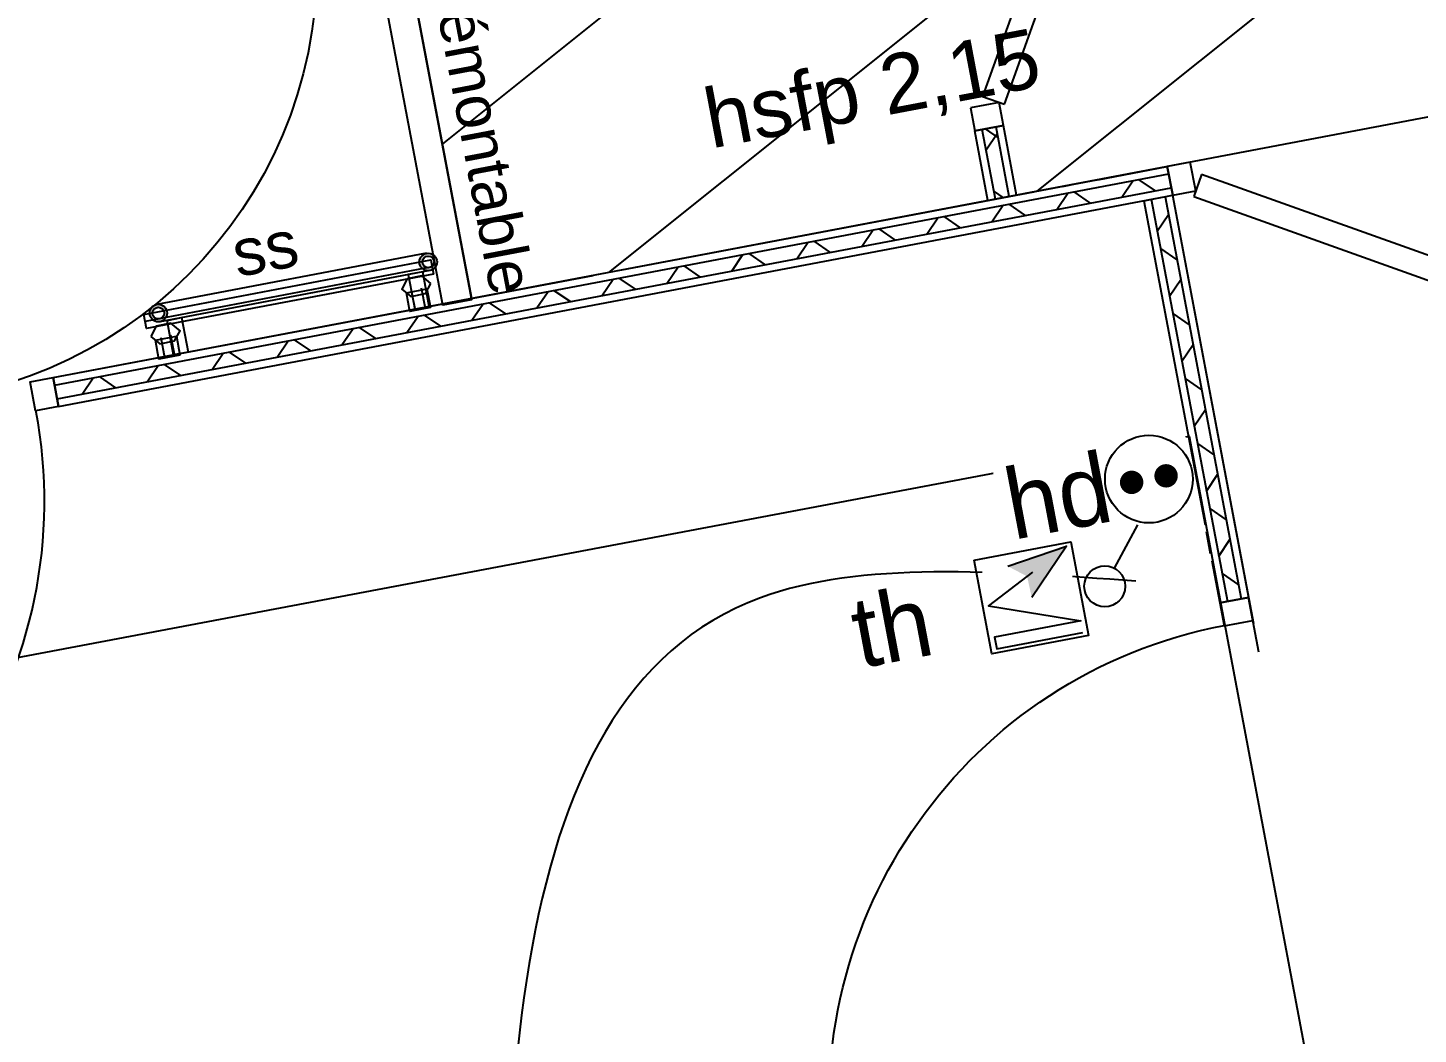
# Model space of a CAD drawing. Header units: centimetres. Extents: x 197412 to 267601, y -375791 to -305433.
# Drawn here: x 233952 to 236331, y -342435 to -340714 of the extents above; entities that cross this region are included whole.
import ezdxf

# ---------------------------------------------------------------- set-up
doc = ezdxf.new("R2010")
doc.units = ezdxf.units.CM
doc.layers.add('prlm-CHAUFF-CONV', color=1, linetype='Continuous')
doc.layers.add('prlm-ELEC-CFA', color=1, linetype='Continuous', lineweight=25)
doc.layers.add('prlm-ELEC-CFO', color=1, linetype='Continuous', lineweight=25)
doc.styles.add('Futura Book', font='')
doc.styles.add('Geneva', font='arial.ttf')
doc.styles.add('Helvetica', font='arial.ttf')
doc.styles.add('prlm-elec-cfa', font='comic.ttf', dxfattribs={"height": 12})
doc.styles.add('prlm-elec-cfo', font='comic.ttf', dxfattribs={"height": 12})
doc.styles.get('Futura Book').set_extended_font_data('Futura Book')

# ---------------------------------------------------------------- blocks, each defined once
blk = doc.blocks.new('xi.PCHD')
at = {"color": 0, "lineweight": 5}
blk.add_wipeout([(-7.5, -7.5), (7.5, -7.5), (7.5, 7.5), (-7.5, 7.5)], dxfattribs=at).dxf.layer = 'prlm-ELEC-CFO'
at = {"layer": 'prlm-ELEC-CFO', "color": 0, "linetype": 'ByBlock', "lineweight": 5, "const_width": 2}
for points in [[(-4, 0, 1), (-2, 0, 1)], [(2, 0, 1), (4, 0, 1)]]:
    blk.add_lwpolyline(points, format="xyb", close=True, dxfattribs=at)
at = {"layer": 'prlm-ELEC-CFO', "color": 0, "linetype": 'ByBlock', "lineweight": -2}
blk.add_circle((0, 0), 7.5, dxfattribs=at)
blk = doc.blocks.new('xi.SA')
at = {"layer": 'prlm-ELEC-CFO', "color": 0}
blk.add_lwpolyline([(0.2, -1.28), (5.5, 5.28)], dxfattribs=at)
blk.add_circle((-2, -4), 3.5, dxfattribs=at)
blk = doc.blocks.new('xi.tsl-050-050')
at = {"layer": 'prlm-CHAUFF-CONV', "linetype": 'ByBlock', "lineweight": -2}
h = blk.add_hatch(color=0, dxfattribs=at)
edge = h.paths.add_edge_path()
edge.add_arc((-23.5, 7.5), 1.5, 0, 360)
edge = h.paths.add_edge_path(flags=17)
edge.add_arc((-23.5, 7.5), 1, 0, 360)
edge = h.paths.add_edge_path()
edge.add_arc((23.5, 7.5), 1.5, 0, 360)
edge = h.paths.add_edge_path(flags=17)
edge.add_arc((23.5, 7.5), 1, 0, 360)
at = {"layer": 'prlm-CHAUFF-CONV', "color": 0, "linetype": 'ByBlock', "lineweight": -2, "flags": 128}
for points in [[(23.5, 9), (-23.5, 9)], [(23.5, 6), (-23.5, 6)]]:
    blk.add_lwpolyline(points, dxfattribs=at)
at = {"layer": 'prlm-CHAUFF-CONV', "color": 0, "linetype": 'ByBlock', "lineweight": -2}
for points in [[(-19.73, 0), (-22.27, 0), (-22.27, 6), (-19.73, 6)], [(19.73, 0), (22.27, 0), (22.27, 6), (19.73, 6)]]:
    blk.add_lwpolyline(points, close=True, dxfattribs=at)
for centre, radius in [((-23.5, 7.5), 1.5), ((-23.5, 7.5), 1), ((23.5, 7.5), 1.5), ((23.5, 7.5), 1)]:
    blk.add_circle(centre, radius, dxfattribs=at)
blk = doc.blocks.new('PORTE 83_204')
at = {"linetype": 'Continuous', "flags": 128}
for points in [[(38.5, 2.5), (38.5, 85.5), (42.5, 85.5), (42.5, 2.5)], [(-45.5, 2.5), (-41.5, 2.5), (-41.5, -2.5), (-45.5, -2.5)], [(41.5, 2.5), (45.5, 2.5), (45.5, -2.5), (41.5, -2.5)]]:
    blk.add_lwpolyline(points, close=True, dxfattribs=at)
at = {"linetype": 'Continuous'}
blk.add_arc((41.5, 2.5), 83.05, 92.0697, 180, dxfattribs=at)
at = {"insert": (28.91, 14.76), "char_height": 7.552, "attachment_point": 1, "rotation": 90, "line_spacing_factor": 0.962448, "style": 'Futura Book'}
blk.add_mtext('PP 83*204', dxfattribs=at)
blk = doc.blocks.new('Groupe-136-1')
at = {"linetype": 'Continuous'}
for p, q in [((15220.22, -46911.74), (15171.09, -46921.05)), ((15217.34, -46919.18), (15216.76, -46916.08)), ((15219.06, -46918.86), (15218.4, -46915.34)), ((15174.49, -46927.3), (15173.84, -46923.85)), ((15176.21, -46926.97), (15175.53, -46923.39))]:
    blk.add_line(p, q, dxfattribs=at)
at = {"linetype": 'Continuous', "flags": 128}
for points in [[(15220.45, -46912.95), (15171.32, -46922.25), (15170.86, -46919.84), (15219.99, -46910.54)], [(15220.01, -46914.54), (15218.45, -46913.28), (15215.96, -46913.78), (15215.03, -46915.54), (15216.59, -46916.8), (15219.09, -46916.3)], [(15219.92, -46918.69), (15216.41, -46919.36), (15215.81, -46916.17), (15219.32, -46915.5)], [(15172.09, -46923.62), (15173.65, -46924.88), (15176.15, -46924.39), (15177.08, -46922.63), (15175.51, -46921.36), (15173.02, -46921.86)], [(15177.07, -46926.81), (15173.48, -46927.49), (15172.87, -46924.25), (15176.46, -46923.57)]]:
    blk.add_lwpolyline(points, close=True, dxfattribs=at)
at = {"insert": (15190.88, -46904.6), "char_height": 7.993, "width": 24.9991, "attachment_point": 2, "rotation": 10.6809, "line_spacing_factor": 1.060906, "style": 'Geneva'}
blk.add_mtext('ss', dxfattribs=at)
blk = doc.blocks.new('xi.TH')
at = {"color": 0, "lineweight": 5}
blk.add_wipeout([(-7.5, -7.5), (7.5, -7.5), (7.5, 7.5), (-7.5, 7.5)], dxfattribs=at).dxf.layer = 'prlm-ELEC-CFA'
at = {"layer": 'prlm-ELEC-CFA', "lineweight": 5}
blk.add_hatch(color=0, dxfattribs=at).paths.add_polyline_path([(-3, 6), (-0.1, 3.7), (0, 0), (7.5, 7.5)])
at = {"layer": 'prlm-ELEC-CFA', "color": 0}
for points in [[(-3, 6), (7.5, 7.5), (0, 0)], [(0.95, 4.23), (-7.5, 0), (7.5, -5.5), (-7.5, -5.5), (-7.5, -7.5), (7.5, -7.5)]]:
    blk.add_lwpolyline(points, dxfattribs=at)

msp = doc.modelspace()

# ---------------------------------------------------------------- hatches: boundary and pattern name
h = msp.add_hatch()
h.set_pattern_fill('BA 13', color=9, scale=10, style=0, pattern_type=2)
h.set_pattern_definition([(218.65981, (82441.66, 127994.64), (-199.24783, 287.75041), [])])
h.paths.add_polyline_path([(235367.1, -339538.5), (235215.7, -338738.9), (236493.1, -338497), (236613.7, -339133.6), (237271.9, -339008.9), (237579.3, -340632.1), (234711.8, -341176.8), (234435.3, -339716.6)])
h = msp.add_hatch()
h.set_pattern_fill('02_ISOLANT', color=256, scale=10, angle=100.7236, style=0, pattern_type=2)
h.set_pattern_definition([(145.723591, (82441.66, 127994.64), (-45.054869, -66.10642), []), (235.723591, (82441.66, 127994.64), (-66.10642, 45.054869), [])])
h.paths.add_polyline_path([(235607.5, -341006.7), (235631.1, -341002.2), (235608.5, -340883), (235584.9, -340887.5)])
h = msp.add_hatch()
h.set_pattern_fill('02_ISOLANT', color=256, scale=10, angle=10.723, style=0, pattern_type=2)
h.set_pattern_definition([(55.723046, (82441.66, 127994.64), (-66.105991, 45.055498), []), (145.723046, (82441.66, 127994.64), (45.055498, 66.105991), [])])
h.paths.add_polyline_path([(233997.9, -341324.8), (234002.3, -341348.3), (235908.4, -340987.4), (235903.9, -340963.8)])
h = msp.add_hatch()
h.set_pattern_fill('02_ISOLANT', color=256, scale=10, angle=-79.2764, style=0, pattern_type=2)
h.set_pattern_definition([(325.723595, (82441.66, 127994.64), (45.054865, 66.106423), []), (55.723595, (82441.66, 127994.64), (66.106423, -45.054865), [])])
h.paths.add_polyline_path([(235897.7, -341002.6), (235874.1, -341007.1), (236004.3, -341694.7), (236027.9, -341690.2)])

# ---------------------------------------------------------------- linework, layer by layer
at = {"linetype": 'Continuous'}
for p, q in [((235864.9, -340049.6), (235585.6, -340831.2)), ((235623.2, -340844.6), (235902.6, -340063.1)), ((235613.8, -340841.3), (235564.7, -340850.6)), ((235585.6, -340831.2), (235623.2, -340844.6)), ((235621.3, -340880.6), (235613.8, -340841.3)), ((235564.7, -340850.6), (235572.1, -340889.9)), ((235572.1, -340889.9), (235621.3, -340880.6)), ((235940.8, -340943.6), (235901.5, -340951)), ((235901.5, -340951), (235910.8, -341000.2)), ((235950.1, -340992.7), (235940.8, -340943.6)), ((235960.2, -340964.5), (235946.7, -341002.2)), ((236741.8, -341243.9), (235960.2, -340964.5)), ((235910.8, -341000.2), (235950.1, -340992.7)), ((235946.7, -341002.2), (236728.3, -341281.5))]:
    msp.add_line(p, q, dxfattribs=at)
for p, q in [((235621.3, -340880.6), (235572.1, -340889.9)), ((235607.5, -341006.7), (235584.9, -340887.5)), ((235607.5, -341006.7), (235584.9, -340887.5)), ((235631.1, -341002.2), (235608.5, -340883)), ((235631.1, -341002.2), (235608.5, -340883)), ((235643.8, -340999.8), (235621.3, -340880.6)), ((235594.7, -341009.1), (235572.1, -340889.9)), ((235594.7, -341009.1), (235572.1, -340889.9)), ((233995.5, -341312), (235901.5, -340951)), ((235782.6, -340973.6), (235901.5, -340951)), ((235910.8, -341000.2), (235901.5, -340951)), ((233997.9, -341324.8), (235903.9, -340963.8)), ((233997.9, -341324.8), (235903.9, -340963.8)), ((235722.4, -340984.9), (235733.5, -340982.9)), ((234002.3, -341348.3), (235908.4, -340987.4)), ((234002.3, -341348.3), (235908.4, -340987.4)), ((234004.8, -341361.1), (235910.8, -341000.2)), ((234968.4, -341127.7), (235673.3, -340994.3)), ((235861.3, -341009.5), (235910.4, -341000.2)), ((235874.1, -341007.1), (236004.3, -341694.7)), ((235874.1, -341007.1), (236004.3, -341694.7)), ((235897.7, -341002.6), (236027.9, -341690.2)), ((235897.7, -341002.6), (236027.9, -341690.2)), ((235910.4, -341000.2), (236040.7, -341687.8)), ((235910.4, -341000.2), (236049.1, -341732.4)), ((235861.3, -341009.5), (235966.3, -341563.9)), ((233995.5, -341312), (234919.2, -341137.1)), ((234004.8, -341361.1), (233995.5, -341312)), ((235975.6, -341613.1), (235968.6, -341575.8)), ((235977.9, -341625), (235991.5, -341697.1)), ((235991.5, -341697.1), (236040.7, -341687.8)), ((236058.4, -341781.5), (236040.7, -341687.8))]:
    msp.add_line(p, q)
at = {"ltscale": 50.8, "flags": 128}
for points in [[(235367.1, -339538.5), (235215.7, -338738.9), (236493.1, -338497), (236613.7, -339133.6), (237271.9, -339008.9), (237579.3, -340632.1), (234711.8, -341176.8), (234435.3, -339716.6)], [(233999.6, -342999.4), (233776.9, -341820.3), (235938.7, -341411.9), (236161.4, -342591.1)]]:
    msp.add_lwpolyline(points, close=True, dxfattribs=at)
at = {"color": 1, "flags": 128}
msp.add_lwpolyline([(234384.8, -339724.6), (234433.8, -339715.4), (234711, -341179), (234661.9, -341188.2)], close=True, dxfattribs=at)
at = {"ltscale": 50.8}
msp.add_circle((233696.9, -340605.2), 750, dxfattribs=at)
at = {"layer": 'prlm-ELEC-CFO'}
msp.add_spline([(235847.5, -341660.1), (235205.3, -341688.4), (234775.4, -343382.8)], degree=3, dxfattribs=at)

# ---------------------------------------------------------------- block references
at = {"yscale": 10, "zscale": 10}
for p, xscale, rotation in [((233553, -341421.2), 10, 190.7230456954518), ((236100.8, -342139.5), -10, 100.723594743907)]:
    msp.add_blockref('PORTE 83_204', p, dxfattribs=dict(at, xscale=xscale, rotation=rotation))
at = {"layer": 'prlm-CHAUFF-CONV', "xscale": 10, "yscale": 10, "zscale": 10}
msp.add_blockref('Groupe-136-1', (82441.7, 127994.6), dxfattribs=at)
at = {"layer": 'prlm-CHAUFF-CONV', "xscale": 10, "yscale": 10, "zscale": 10, "rotation": 10.72360141139323}
msp.add_blockref('xi.tsl-050-050', (234420.2, -341231.6), dxfattribs=at)

# ---------------------------------------------------------------- texts
at = {"color": 1, "insert": (234732.4, -340701.6), "char_height": 75.654, "attachment_point": 2, "rotation": 280.7236, "line_spacing_factor": 0.834288, "style": 'Helvetica'}
msp.add_mtext('Cloison démontable', dxfattribs=at)
at = {"insert": (235387, -340767.4), "char_height": 100.87, "attachment_point": 2, "rotation": 10.7236, "line_spacing_factor": 0.834288, "style": 'Helvetica'}
msp.add_mtext('hsfp 2,15', dxfattribs=at)

# ---------------------------------------------------------------- next in the draw order: texts
at = {"layer": 'prlm-ELEC-CFO', "char_height": 120, "attachment_point": 5, "rotation": 10.7236, "line_spacing_factor": 0.8, "bg_fill": 3, "box_fill_scale": 1.1, "bg_fill_color": 256, "bg_fill_transparency": 0}
for s, insert, style in [('hd', (235714.5, -341514.9), 'prlm-elec-cfo'), ('th', (235430.3, -341738.7), 'prlm-elec-cfa')]:
    msp.add_mtext(s, dxfattribs=dict(at, insert=insert, style=style))

# ---------------------------------------------------------------- next in the draw order: block references
at = {"layer": 'prlm-ELEC-CFO', "xscale": 10, "yscale": 10, "zscale": 10, "rotation": 10.72360141139323}
msp.add_blockref('xi.PCHD', (235870, -341485.5), dxfattribs=at)

# ---------------------------------------------------------------- next in the draw order: block references
msp.add_blockref('xi.SA', (235806.8, -341625.8), dxfattribs=at)

# ---------------------------------------------------------------- next in the draw order: block references
at = {"layer": 'prlm-ELEC-CFA', "xscale": 9.999999999999998, "yscale": 9.999999999999998, "zscale": 9.999999999999998, "rotation": 10.72360141139323}
msp.add_blockref('xi.TH', (235669.6, -341688), dxfattribs=at)

# ---------------------------------------------------------------- next in the draw order: linework, layer by layer
at = {"layer": 'prlm-ELEC-CFO'}
msp.add_lwpolyline([(235571, -341624.3), (235736.5, -341592.9), (235766.7, -341752.7), (235601.2, -341784.1)], close=True, dxfattribs=at)

doc.saveas('drawing.dxf')
